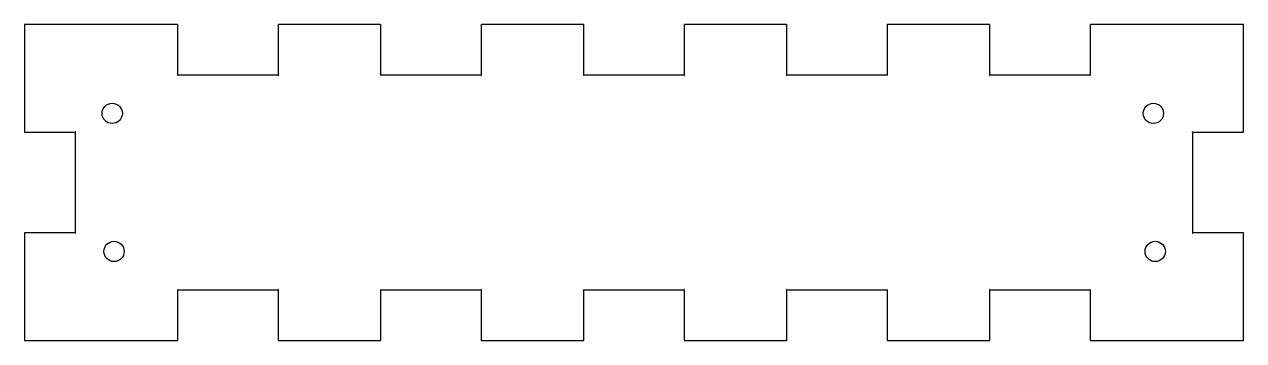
# Model space of a CAD drawing. Header units: millimetres. Extents: x -238 to 2, y 28 to 90.
import ezdxf

# ---------------------------------------------------------------- set-up
doc = ezdxf.new("R2010")
doc.units = ezdxf.units.MM
doc.layers.get('0').update_dxf_attribs({"linetype": 'CONTINUOUS'})

msp = doc.modelspace()

# ---------------------------------------------------------------- linework, layer by layer
for points in [[(-7.88, 68.8), (2.04, 68.8), (2.09, 68.83), (2.12, 68.89), (2.12, 89.92), (2.09, 89.97), (2.04, 90), (-28, 90), (-28.05, 89.97), (-28.08, 89.92), (-28.08, 80), (-28.08, 79.99), (-28.07, 79.96), (-28.04, 79.96), (-28.04, 79.99), (-28.07, 80), (-28.08, 80), (-47.88, 80), (-47.89, 80), (-47.92, 79.99), (-47.92, 79.96), (-47.9, 79.96), (-47.88, 79.99), (-47.88, 80), (-47.88, 89.92), (-47.91, 89.97), (-47.96, 90), (-68, 90), (-68.05, 89.97), (-68.08, 89.92), (-68.08, 80), (-68.08, 79.99), (-68.07, 79.96), (-68.04, 79.96), (-68.04, 79.99), (-68.07, 80), (-68.08, 80), (-87.88, 80), (-87.89, 80), (-87.92, 79.99), (-87.92, 79.96), (-87.9, 79.96), (-87.88, 79.99), (-87.88, 80), (-87.88, 89.92), (-87.91, 89.97), (-87.96, 90), (-108, 90), (-108.05, 89.97), (-108.08, 89.92), (-108.08, 80), (-108.08, 79.99), (-108.07, 79.96), (-108.04, 79.96), (-108.04, 79.99), (-108.07, 80), (-108.08, 80), (-127.88, 80), (-127.89, 80), (-127.92, 79.99), (-127.92, 79.96), (-127.9, 79.96), (-127.88, 79.99), (-127.88, 80), (-127.88, 89.92), (-127.91, 89.97), (-127.96, 90), (-148, 90), (-148.05, 89.97), (-148.08, 89.92), (-148.08, 80), (-148.08, 79.99), (-148.07, 79.96), (-148.04, 79.96), (-148.04, 79.99), (-148.07, 80), (-148.08, 80), (-167.88, 80), (-167.89, 80), (-167.92, 79.99), (-167.92, 79.96), (-167.9, 79.96), (-167.88, 79.99), (-167.88, 80), (-167.88, 89.92), (-167.91, 89.97), (-167.97, 90), (-188, 90), (-188.05, 89.97), (-188.08, 89.92), (-188.08, 80), (-188.08, 79.99), (-188.07, 79.96), (-188.04, 79.96), (-188.04, 79.99), (-188.07, 80), (-188.08, 80), (-207.88, 80), (-207.89, 80), (-207.92, 79.99), (-207.92, 79.96), (-207.9, 79.96), (-207.88, 79.99), (-207.88, 80), (-207.88, 89.92), (-207.91, 89.97), (-207.97, 90), (-238, 90), (-238.05, 89.97), (-238.08, 89.92), (-238.08, 68.89), (-238.05, 68.83), (-238, 68.8), (-228.08, 68.8), (-228.07, 68.8), (-228.04, 68.82), (-228.04, 68.84), (-228.07, 68.84), (-228.08, 68.81), (-228.08, 68.8), (-228.08, 49), (-228.08, 48.99), (-228.07, 48.96), (-228.04, 48.96), (-228.04, 48.99), (-228.07, 49), (-228.08, 49), (-238, 49), (-238.05, 48.97), (-238.08, 48.92), (-238.08, 27.88), (-238.05, 27.83), (-238, 27.8), (-207.97, 27.8), (-207.91, 27.83), (-207.88, 27.88), (-207.88, 37.8), (-207.88, 37.81), (-207.9, 37.84), (-207.92, 37.84), (-207.92, 37.82), (-207.89, 37.8), (-207.88, 37.8), (-188.08, 37.8), (-188.07, 37.8), (-188.04, 37.82), (-188.04, 37.84), (-188.07, 37.84), (-188.08, 37.81), (-188.08, 37.8), (-188.08, 27.88), (-188.05, 27.83), (-188, 27.8), (-167.97, 27.8), (-167.91, 27.83), (-167.88, 27.88), (-167.88, 37.8), (-167.88, 37.81), (-167.9, 37.84), (-167.92, 37.84), (-167.92, 37.82), (-167.89, 37.8), (-167.88, 37.8), (-148.08, 37.8), (-148.07, 37.8), (-148.04, 37.82), (-148.04, 37.84), (-148.07, 37.84), (-148.08, 37.81), (-148.08, 37.8), (-148.08, 27.88), (-148.05, 27.83), (-148, 27.8), (-127.96, 27.8), (-127.91, 27.83), (-127.88, 27.88), (-127.88, 37.8), (-127.88, 37.81), (-127.9, 37.84), (-127.92, 37.84), (-127.92, 37.82), (-127.89, 37.8), (-127.88, 37.8), (-108.08, 37.8), (-108.07, 37.8), (-108.04, 37.82), (-108.04, 37.84), (-108.07, 37.84), (-108.08, 37.81), (-108.08, 37.8), (-108.08, 27.88), (-108.05, 27.83), (-108, 27.8), (-87.96, 27.8), (-87.91, 27.83), (-87.88, 27.88), (-87.88, 37.8), (-87.88, 37.81), (-87.9, 37.84), (-87.92, 37.84), (-87.92, 37.82), (-87.89, 37.8), (-87.88, 37.8), (-68.08, 37.8), (-68.07, 37.8), (-68.04, 37.82), (-68.04, 37.84), (-68.07, 37.84), (-68.08, 37.81), (-68.08, 37.8), (-68.08, 27.88), (-68.05, 27.83), (-68, 27.8), (-47.96, 27.8), (-47.91, 27.83), (-47.88, 27.88), (-47.88, 37.8), (-47.88, 37.81), (-47.9, 37.84), (-47.92, 37.84), (-47.92, 37.82), (-47.89, 37.8), (-47.88, 37.8), (-28.08, 37.8), (-28.07, 37.8), (-28.04, 37.82), (-28.04, 37.84), (-28.07, 37.84), (-28.08, 37.81), (-28.08, 37.8), (-28.08, 27.88), (-28.05, 27.83), (-28, 27.8), (2.04, 27.8), (2.09, 27.83), (2.12, 27.88), (2.12, 48.92), (2.09, 48.97), (2.04, 49), (-7.88, 49), (-7.89, 49), (-7.92, 48.99), (-7.92, 48.96), (-7.9, 48.96), (-7.88, 48.99), (-7.88, 49)], [(-7.88, 68.8), (-7.89, 68.8), (-7.92, 68.82), (-7.92, 68.84), (-7.9, 68.84), (-7.88, 68.81)]]:
    msp.add_lwpolyline(points, close=True)
for centre in [(-220.78, 72.5), (-15.66, 72.5), (-220.42, 45.34), (-15.3, 45.34)]:
    msp.add_circle(centre, 2)

doc.saveas('drawing.dxf')
